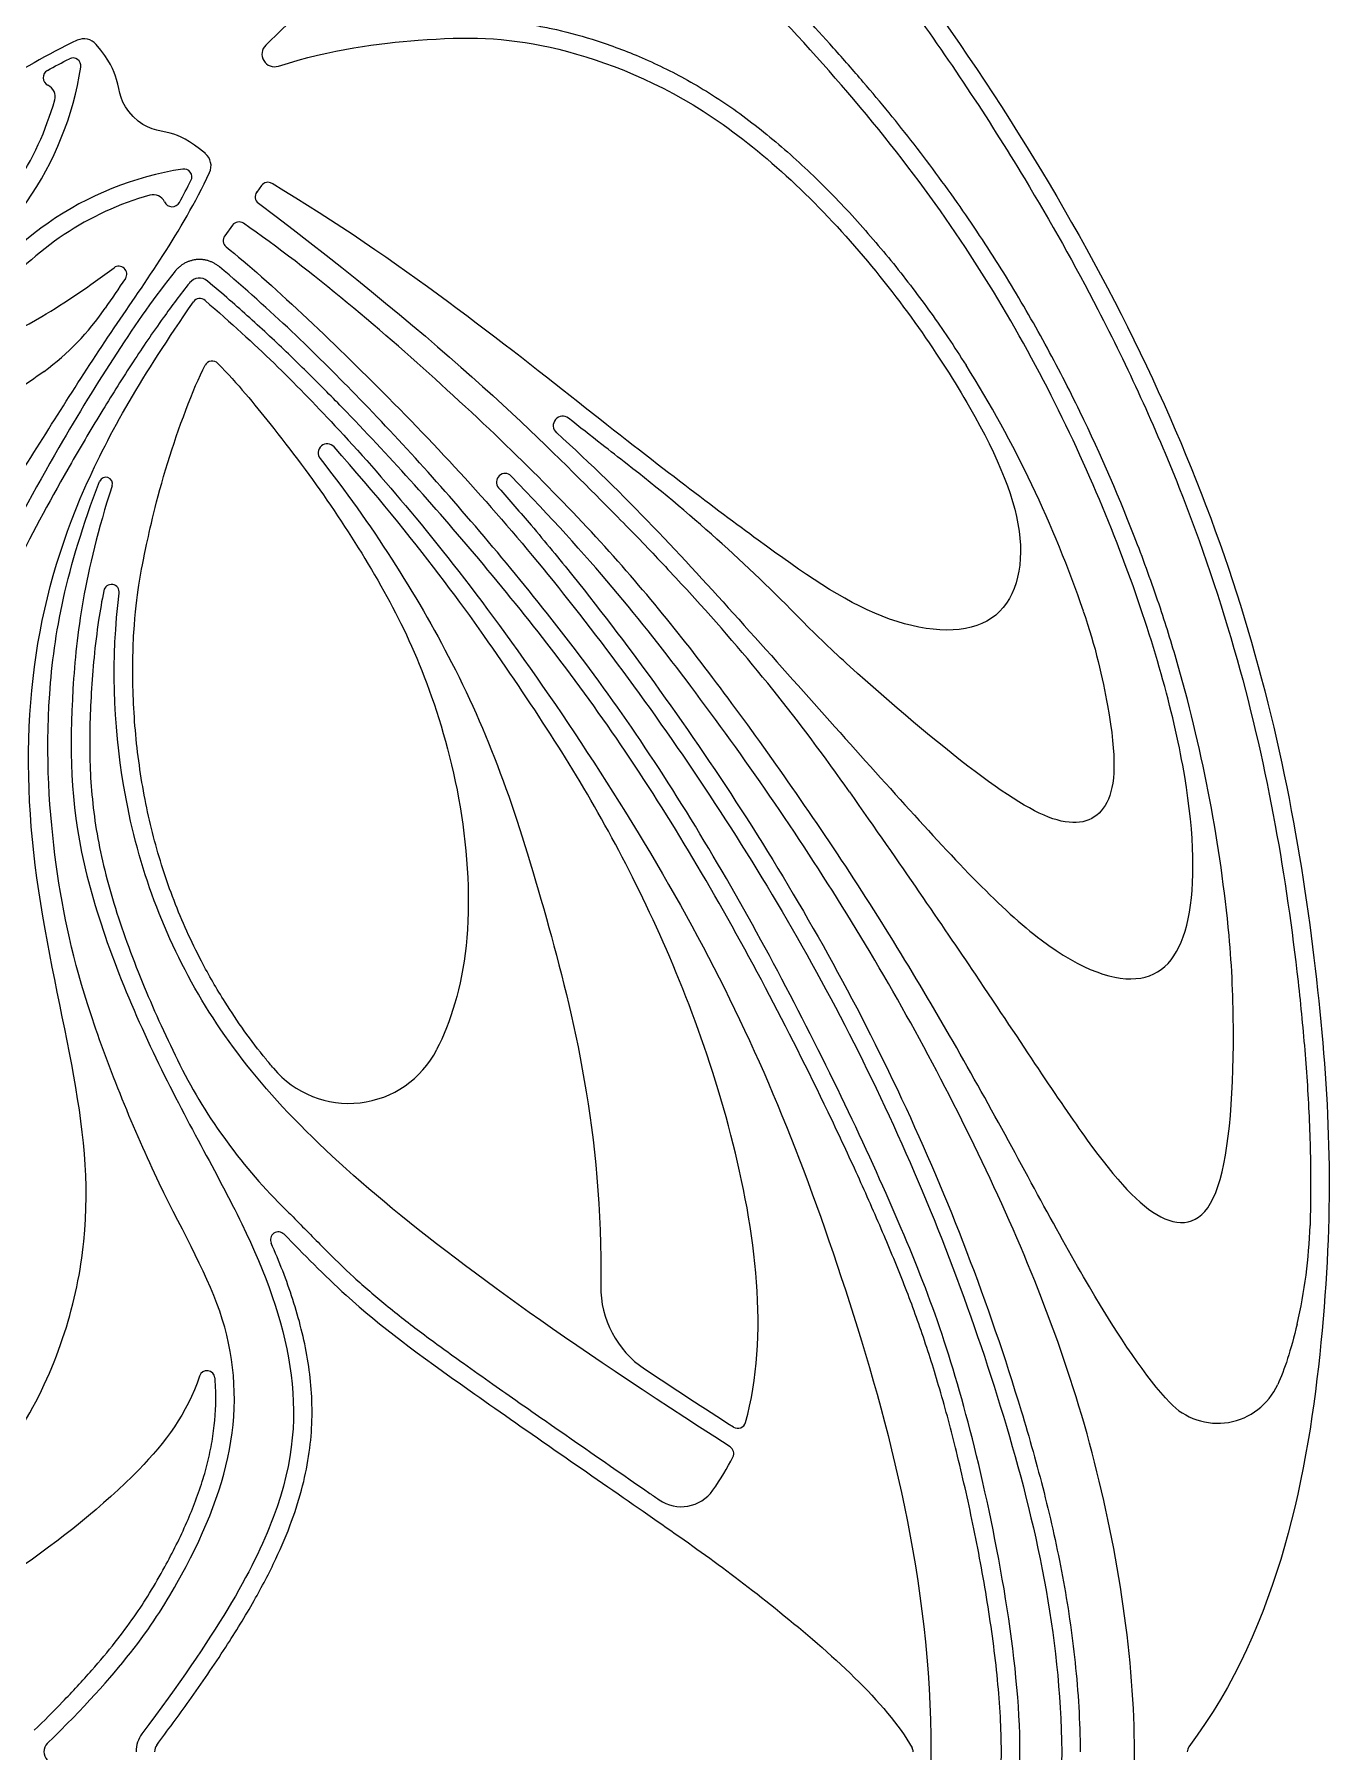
# Model space of a CAD drawing. Header units: millimetres. Extents: x -143 to 143, y -142 to 141.
# Drawn here: x -20.98 to -0.06, y -96.54 to -68.9 of the extents above; entities that cross this region are included whole.
import ezdxf

# ---------------------------------------------------------------- set-up
doc = ezdxf.new("R2010")
doc.units = ezdxf.units.MM
doc.header["$MEASUREMENT"] = 0
doc.layers.add('Layer 03', color=5, linetype='Continuous')

msp = doc.modelspace()

# ---------------------------------------------------------------- linework, layer by layer
at = {"layer": 'Layer 03'}
for p, q in [((-17.324, -71.33), (-17.401, -71.434)), ((-17.792, -71.968), (-17.917, -72.139)), ((-4.137, -96.537), (-4.137, -96.541)), ((-4.137, -96.541), (-4.137, -96.544))]:
    msp.add_line(p, q, dxfattribs=at)
for centre, radius, start, end in [((-20.183, -69.223), 0.256, 39.9059, 115.2853), ((-17.114, -69.215), 0.203, 133.9524, 287.9172), ((-20.361, -69.404), 0.128, 351.1342, 116.7638), ((-25.371, -68.622), 5.199, 299.2225, 351.1342), ((-20.706, -69.594), 0.135, 118.9851, 244.8855), ((-20.848, -69.898), 0.201, 344.2442, 64.8855), ((-25.371, -68.622), 4.9, 308.5761, 344.2442), ((-18.393, -71.013), 0.256, 334.7147, 50.0941), ((-17.792, -76.201), 5.199, 98.8658, 150.7775), ((-18.574, -71.191), 0.128, 333.2362, 98.8658), ((-17.221, -71.406), 0.128, 58.9879, 143.4682), ((-17.792, -76.201), 4.9, 105.7558, 141.4239), ((-19.068, -71.678), 0.201, 25.1145, 105.7558), ((-18.764, -71.536), 0.135, 205.1145, 331.0149), ((-17.298, -71.51), 0.128, 143.4682, 233.1317), ((-17.814, -72.215), 0.128, 143.7676, 231.2575), ((-17.688, -72.043), 0.128, 55.4754, 143.7676), ((-19.622, -72.755), 0.128, 325.8133, 126.7853), ((-18.325, -73.02), 0.2, 49.9473, 141.4089), ((-18.316, -73.276), 0.128, 49.1348, 145.4084), ((-23.295, -70.95), 4.179, 306.2275, 325.7048), ((-18.118, -74.283), 0.128, 44.3858, 152.4301), ((-21.983, -84.296), 18.912, 18.871, 32.1831), ((-12.473, -75.195), 0.152, 51.7635, 228.0554), ((-16.265, -75.635), 0.147, 41.4876, 218.3701), ((-13.401, -76.103), 0.139, 44.036, 221.5849), ((-28.155, -97.339), 27.254, 44.2474, 52.1556), ((-19.832, -76.131), 0.106, 342.3119, 158.8515), ((-19.741, -77.878), 0.126, 352.7496, 168.9367), ((-33.456, -99.017), 31.254, 35.0053, 42.5511), ((-25.822, -85.697), 24.19, 5.4369, 15.9047), ((-10.807, -81.539), 8.77, 206.1595, 225.1549), ((-15.917, -84.517), 1.588, 220.0535, 332.9368), ((-17.052, -88.302), 0.128, 44.5412, 203.804), ((-8.299, -87.846), 7.865, 346.6884, 358.355), ((-10.282, -89.065), 1.577, 179.2287, 236.3555), ((-18.201, -90.535), 0.128, 4.6815, 161.5047), ((-1.924, -90.193), 1.061, 223.3815, 335.6399), ((-9.652, -91.207), 0.128, 237.3181, 344.2639), ((-9.846, -91.741), 0.128, 332.9977, 57.3749), ((-10.564, -91.973), 0.624, 235.2274, 324.8649), ((-20.647, -96.541), 0.182, 134.3429, 180), ((-18.864, -96.541), 0.481, 143.2008, 180), ((-18.864, -96.541), 0.182, 144.0871, 180), ((-6.957, -96.541), 0.128, 360, 29.371), ((-2.285, -96.541), 0.128, 143.1885, 180), ((-20.647, -96.541), 0.182, 180, 225.6571)]:
    msp.add_arc(centre, radius, start, end, dxfattribs=at)
for points, knots in [([(-3.33, -54.419), (-3.853, -55.225), (-5.897, -57.868), (-10.966, -62.916), (-14.629, -66.537), (-17.255, -69.069)], [7360.730663, 7360.730663, 7360.730663, 7360.730663, 7366.506115, 7374.992762, 7383.238916, 7383.238916, 7383.238916, 7383.238916]), ([(-8.869, -65.974), (-8.714, -66.141), (-8.395, -66.499), (-7.742, -67.283), (-6.913, -68.367), (-5.949, -69.756), (-4.901, -71.406), (-3.708, -73.526), (-2.526, -76.099), (-1.581, -78.886), (-0.975, -81.557), (-0.696, -83.499), (-0.567, -84.733), (-0.497, -85.505), (-0.437, -86.464), (-0.422, -87.382), (-0.433, -87.919), (-0.437, -88.072)], [7478.815409, 7478.815409, 7478.815409, 7478.815409, 7479.615434, 7480.501202, 7482.40043, 7484.406276, 7486.442961, 7489.265079, 7492.950361, 7496.377356, 7499.589646, 7502.564737, 7503.265466, 7503.94902, 7505.289173, 7506.637896, 7507.175158, 7507.175158, 7507.175158, 7507.175158]), ([(-8.557, -65.872), (-7.142, -67.424), (-3.884, -72.062), (-1.14, -78.555), (-0.158, -84.669), (-0.006, -89.472), (-0.913, -94.493), (-2.388, -96.464)], [751.898748, 751.898748, 751.898748, 751.898748, 759.612365, 767.527993, 775.443622, 783.35925, 791.173099, 791.173099, 791.173099, 791.173099]), ([(-2.558, -79.068), (-2.648, -78.755), (-2.852, -78.098), (-3.349, -76.717), (-3.965, -75.294), (-4.698, -73.87), (-5.324, -72.79), (-6.027, -71.715), (-6.798, -70.668), (-7.505, -69.803), (-8.26, -68.944), (-9.013, -68.129), (-9.717, -67.4), (-10.118, -66.995), (-10.241, -66.872), (-10.259, -66.854)], [7459.52024, 7459.52024, 7459.52024, 7459.52024, 7460.664278, 7461.937472, 7464.674178, 7466.106319, 7467.563565, 7469.058525, 7470.617376, 7472.130238, 7472.982823, 7474.636764, 7476.025952, 7476.54674, 7476.636629, 7476.636629, 7476.636629, 7476.636629]), ([(-12.574, -75.308), (-11.452, -76.317), (-9.565, -78.375), (-6.872, -81.422), (-4.677, -83.77), (-3.008, -84.347), (-2.271, -83.363), (-2.308, -81.011), (-3.231, -77.642), (-4.988, -73.71), (-7.486, -70.073), (-10.093, -67.44), (-10.563, -66.973)], [314.327864, 314.327864, 314.327864, 314.327864, 318.12419, 322.1203, 326.11641, 330.11252, 334.10863, 338.104741, 342.100851, 346.096961, 350.093071, 353.874413, 353.874413, 353.874413, 353.874413]), ([(-12.932, -68.749), (-12.84, -68.765), (-12.526, -68.826), (-11.956, -68.977), (-11.218, -69.249), (-10.434, -69.63), (-9.649, -70.132), (-8.885, -70.743), (-8.154, -71.436), (-7.466, -72.187), (-6.835, -72.97), (-6.345, -73.654), (-6.071, -74.074), (-5.977, -74.223)], [358.021999, 358.021999, 358.021999, 358.021999, 358.347824, 359.14772, 360.088888, 361.109051, 362.206961, 363.357499, 364.542785, 365.74245, 366.931109, 368.07829, 368.695207, 368.695207, 368.695207, 368.695207]), ([(-20.292, -68.991), (-21.262, -69.449), (-22.873, -70.626), (-25.1, -71.996), (-27.91, -73.835), (-29.64, -75.316), (-30.744, -76.357), (-31.215, -76.808)], [502.661045, 502.661045, 502.661045, 502.661045, 505.987825, 509.514112, 513.040398, 516.566685, 518.724872, 518.724872, 518.724872, 518.724872]), ([(-19.39, -70.22), (-19.606, -70.005), (-19.606, -69.671), (-19.77, -69.317), (-19.986, -69.058)], [500.497137, 500.497137, 500.497137, 500.497137, 501.487555, 502.265891, 502.265891, 502.265891, 502.265891]), ([(-17.051, -69.409), (-16.185, -69.128), (-14.483, -68.924), (-12.815, -68.949), (-10.193, -69.905), (-7.675, -72.23), (-5.743, -75.011), (-4.875, -77.104), (-5.413, -78.622), (-7.326, -78.462), (-9.25, -77.113), (-11.615, -75.321), (-15.09, -72.538), (-17.155, -71.297)], [7383.878175, 7383.878175, 7383.878175, 7383.878175, 7386.69369, 7390.238039, 7393.782388, 7397.326737, 7400.871086, 7404.415435, 7407.959784, 7411.504133, 7415.048482, 7418.592831, 7422.081136, 7422.081136, 7422.081136, 7422.081136]), ([(-18.228, -70.816), (-18.487, -70.6), (-18.841, -70.436), (-19.175, -70.436), (-19.39, -70.22)], [498.728383, 498.728383, 498.728383, 498.728383, 499.506719, 500.497137, 500.497137, 500.497137, 500.497137]), ([(-25.978, -82.045), (-25.527, -81.574), (-24.486, -80.47), (-23.005, -78.74), (-21.166, -75.93), (-19.796, -73.703), (-18.619, -72.092), (-18.161, -71.122)], [482.269402, 482.269402, 482.269402, 482.269402, 484.427589, 487.953876, 491.480163, 495.006449, 498.333229, 498.333229, 498.333229, 498.333229]), ([(-17.375, -71.613), (-14.287, -73.929), (-12.017, -76.24), (-11.18, -77.076), (-10.665, -77.629), (-10.432, -77.882)], [7422.688219, 7422.688219, 7422.688219, 7422.688219, 7427.822527, 7429.901555, 7431.632024, 7431.632024, 7431.632024, 7431.632024]), ([(-2.695, -90.922), (-3.069, -90.525), (-3.966, -89.206), (-5.576, -86.14), (-7.475, -82.872), (-9.679, -79.707), (-11.533, -77.336), (-14.058, -74.798), (-16.525, -72.688), (-17.616, -71.938)], [7512.526031, 7512.526031, 7512.526031, 7512.526031, 7516.15747, 7519.919514, 7523.681558, 7527.443601, 7531.205645, 7534.967689, 7538.45473, 7538.45473, 7538.45473, 7538.45473]), ([(-17.894, -72.315), (-17.207, -72.866), (-15.017, -74.941), (-12.613, -77.593), (-9.697, -81.592), (-7.19, -86.066), (-5.251, -91.092), (-4.457, -94.638), (-4.436, -96.541)], [7539.163601, 7539.163601, 7539.163601, 7539.163601, 7544.15509, 7549.783958, 7555.412826, 7561.041694, 7566.670562, 7572.29943, 7572.29943, 7572.29943, 7572.29943]), ([(-23.452, -74.282), (-23.266, -74.467), (-22.479, -74.221), (-21.065, -73.613), (-20.1, -72.952), (-19.699, -72.653)], [123.06057, 123.06057, 123.06057, 123.06057, 125.040287, 127.020003, 128.342655, 128.342655, 128.342655, 128.342655]), ([(-5.109, -96.541), (-5.109, -95.054), (-5.848, -91.158), (-6.918, -88.202), (-8.888, -84.071), (-11.19, -80.132), (-13.656, -77.018), (-15.681, -74.781), (-17.164, -73.343), (-18.003, -72.638)], [490.75529, 490.75529, 490.75529, 490.75529, 495.499667, 500.244045, 504.988423, 509.732801, 514.477178, 519.221556, 523.395368, 523.395368, 523.395368, 523.395368]), ([(-18.715, -72.709), (-19.337, -73.488), (-20.809, -75.802), (-22.802, -79.704), (-23.533, -83.497), (-23.256, -87.609), (-23.658, -90.191), (-24.886, -92.73), (-26.659, -94.512), (-28.43, -95.703), (-29.251, -96.094)], [523.769997, 523.769997, 523.769997, 523.769997, 527.034233, 531.241963, 535.449693, 539.657423, 543.865153, 548.072883, 552.280613, 555.573522, 555.573522, 555.573522, 555.573522]), ([(-18.481, -72.895), (-18.629, -73.08), (-18.942, -73.498), (-19.407, -74.181), (-19.897, -74.961), (-20.537, -76.045), (-21.141, -77.149), (-21.676, -78.25), (-22.032, -79.063), (-22.338, -79.864), (-22.667, -80.898), (-22.945, -82.158), (-23.072, -83.433), (-23.099, -84.451), (-23.095, -85.271), (-23.078, -86.074), (-23.064, -86.846), (-23.07, -87.543), (-23.115, -88.385), (-23.222, -89.177), (-23.417, -89.991), (-23.669, -90.776), (-24.076, -91.713), (-24.572, -92.558), (-25.039, -93.191), (-25.429, -93.647), (-25.841, -94.07), (-26.293, -94.481), (-26.788, -94.889), (-27.44, -95.379), (-27.943, -95.712), (-28.267, -95.905)], [1024.079205, 1024.079205, 1024.079205, 1024.079205, 1024.908866, 1025.914801, 1026.981193, 1028.147592, 1030.336169, 1031.401645, 1032.447709, 1033.454451, 1034.411453, 1036.259336, 1037.978473, 1038.905675, 1039.838341, 1040.85781, 1041.729748, 1042.549149, 1043.307238, 1044.692818, 1045.35178, 1046.245235, 1047.58922, 1048.933359, 1049.679724, 1050.352653, 1051.040084, 1051.752171, 1052.498983, 1053.292591, 1054.616909, 1054.616909, 1054.616909, 1054.616909]), ([(-5.408, -96.541), (-5.408, -96.353), (-5.42, -95.967), (-5.467, -95.374), (-5.539, -94.757), (-5.663, -93.92), (-5.853, -92.901), (-6.113, -91.758), (-6.384, -90.736), (-6.672, -89.823), (-6.99, -88.964), (-7.35, -88.099), (-7.753, -87.189), (-8.362, -85.889), (-9.196, -84.232), (-10.277, -82.289), (-11.419, -80.462), (-12.608, -78.825), (-13.78, -77.381), (-14.905, -76.084), (-15.838, -75.089), (-16.597, -74.322), (-17.199, -73.743), (-17.736, -73.258), (-18.075, -72.968), (-18.196, -72.867)], [991.409152, 991.409152, 991.409152, 991.409152, 992.066394, 992.767376, 993.499014, 994.247674, 995.74162, 997.140382, 998.363104, 999.456624, 1000.502133, 1001.5801, 1002.749409, 1003.997922, 1006.624421, 1009.264815, 1011.809383, 1014.189052, 1016.370825, 1018.343436, 1020.218448, 1021.163629, 1022.135576, 1023.152688, 1023.704575, 1023.704575, 1023.704575, 1023.704575]), ([(-28.195, -96.072), (-26.267, -95.524), (-23.357, -93.936), (-20.897, -91.345), (-19.978, -88.255), (-20.303, -85.59), (-21.097, -82.256), (-21.12, -79.003), (-20.313, -76.219), (-19.249, -74.404), (-18.421, -73.204)], [1054.927124, 1054.927124, 1054.927124, 1054.927124, 1058.932686, 1063.089845, 1067.247005, 1071.404164, 1075.561324, 1079.718483, 1083.875643, 1087.894671, 1087.894671, 1087.894671, 1087.894671]), ([(-18.232, -73.18), (-17.391, -73.907), (-16.151, -75.124), (-13.66, -78.004), (-10.064, -83.445), (-7.899, -88.712), (-6.542, -93.798), (-6.542, -96.541)], [1088.146715, 1088.146715, 1088.146715, 1088.146715, 1093.810649, 1100.21275, 1106.614851, 1113.016952, 1119.419053, 1119.419053, 1119.419053, 1119.419053]), ([(-20.826, -74.322), (-20.971, -74.428), (-21.274, -74.634), (-21.76, -74.927), (-22.284, -75.211), (-22.845, -75.481), (-23.435, -75.727), (-24.07, -75.923), (-24.628, -76.022), (-24.975, -76.049), (-25.09, -76.054)], [131.105865, 131.105865, 131.105865, 131.105865, 131.739444, 132.392352, 133.097323, 133.833183, 134.579289, 135.345098, 136.16187, 136.56706, 136.56706, 136.56706, 136.56706]), ([(-17.132, -85.539), (-17.172, -85.491), (-17.335, -85.294), (-17.602, -84.945), (-17.954, -84.421), (-18.352, -83.73), (-18.753, -82.845), (-19.028, -81.986), (-19.191, -81.278), (-19.319, -80.543), (-19.408, -79.601), (-19.394, -78.462), (-19.297, -77.706), (-19.223, -77.334), (-18.939, -76.007), (-18.428, -74.599), (-18.232, -74.223)], [106.663297, 106.663297, 106.663297, 106.663297, 106.833107, 107.359887, 107.865368, 108.556981, 109.534705, 110.5169, 111.015324, 111.521428, 112.553347, 113.595453, 114.630436, 115.630436, 116.630436, 117.498885, 117.498885, 117.498885, 117.498885]), ([(-18.027, -74.193), (-17.705, -74.522), (-17.062, -75.305), (-16.2, -76.455), (-15.317, -77.866), (-14.654, -79.232), (-14.047, -81.27), (-13.91, -83.638), (-14.282, -84.806), (-14.503, -85.239)], [89.124136, 89.124136, 89.124136, 89.124136, 90.593735, 92.677422, 94.761109, 96.844797, 98.928484, 101.012171, 102.999609, 102.999609, 102.999609, 102.999609]), ([(-11.434, -75.817), (-11.571, -75.71), (-11.887, -75.464), (-12.201, -75.216), (-12.379, -75.076)], [390.957858, 390.957858, 390.957858, 390.957858, 391.568475, 392.363854, 392.363854, 392.363854, 392.363854]), ([(-16.38, -75.726), (-15.568, -76.752), (-13.96, -79.264), (-12.846, -82.494), (-11.826, -86.589), (-11.859, -89.044)], [135.726183, 135.726183, 135.726183, 135.726183, 141.070441, 147.265116, 152.838848, 152.838848, 152.838848, 152.838848]), ([(-9.529, -91.241), (-9.136, -89.849), (-9.605, -86.394), (-11.345, -82.239), (-13.109, -79.423), (-14.806, -77.063), (-16.155, -75.538)], [156.96674, 156.96674, 156.96674, 156.96674, 161.04416, 165.24501, 169.44586, 173.559853, 173.559853, 173.559853, 173.559853]), ([(-3.264, -96.541), (-3.264, -95.097), (-3.773, -91.601), (-5.576, -87.122), (-7.847, -82.98), (-10.358, -79.372), (-12.014, -77.338), (-13.302, -76.007)], [383.088975, 383.088975, 383.088975, 383.088975, 388.664337, 394.239698, 399.815059, 405.390421, 410.617641, 410.617641, 410.617641, 410.617641]), ([(-20.774, -96.41), (-19.586, -95.25), (-18.564, -93.792), (-17.673, -91.667), (-17.774, -89.564), (-18.962, -87.56), (-20.201, -84.518), (-20.677, -82.355), (-20.867, -79.644), (-20.478, -77.508), (-19.931, -76.093)], [372.110634, 372.110634, 372.110634, 372.110634, 375.291304, 378.589232, 381.887161, 385.18509, 388.483019, 391.780948, 395.078876, 398.237873, 398.237873, 398.237873, 398.237873]), ([(-19.731, -76.163), (-20.188, -77.593), (-20.428, -79.53), (-20.399, -82.127), (-19.06, -85.5), (-17.521, -88.105), (-16.713, -90.331), (-16.826, -92.564), (-18.059, -94.662), (-19.249, -96.252)], [398.619039, 398.619039, 398.619039, 398.619039, 402.187382, 405.919638, 409.651895, 413.384152, 417.116409, 420.848666, 424.372678, 424.372678, 424.372678, 424.372678]), ([(-13.505, -76.195), (-13.329, -76.394), (-12.923, -76.861), (-12.041, -77.933), (-10.862, -79.489), (-9.48, -81.516), (-8.169, -83.707), (-6.977, -86.036), (-5.934, -88.491), (-5.203, -90.62), (-4.708, -92.372), (-4.406, -93.723), (-4.199, -95.114), (-4.142, -96.059), (-4.137, -96.537)], [301.665514, 301.665514, 301.665514, 301.665514, 302.598516, 303.837202, 306.544065, 309.457364, 312.452518, 315.512117, 318.641092, 321.817271, 323.418891, 325.036185, 326.677607, 328.357616, 328.357616, 328.357616, 328.357616]), ([(-19.865, -77.854), (-19.896, -78.011), (-19.958, -78.368), (-20.025, -78.915), (-20.067, -79.49), (-20.101, -80.227), (-20.084, -80.964), (-19.99, -81.706), (-19.872, -82.289), (-19.704, -82.895), (-19.42, -83.735), (-19.074, -84.575), (-18.781, -85.196), (-18.678, -85.405)], [226.952984, 226.952984, 226.952984, 226.952984, 227.515053, 228.223925, 228.891431, 229.539489, 230.816875, 231.474571, 232.166741, 232.906364, 233.683007, 235.278986, 236.096988, 236.096988, 236.096988, 236.096988]), ([(-9.777, -91.634), (-12.444, -89.926), (-16.134, -87.277), (-18.545, -84.422), (-19.667, -81.284), (-19.748, -78.93), (-19.616, -77.894)], [205.323986, 205.323986, 205.323986, 205.323986, 210.799837, 216.341374, 221.882912, 226.498758, 226.498758, 226.498758, 226.498758]), ([(-4.088, -78.179), (-3.895, -78.743), (-3.533, -80.329), (-3.596, -81.425), (-4.349, -81.745), (-5.668, -80.954), (-7.533, -79.379), (-8.386, -78.575), (-8.632, -78.322)], [373.8414, 373.8414, 373.8414, 373.8414, 375.131699, 377.707818, 380.283937, 382.860056, 385.436175, 386.552235, 386.552235, 386.552235, 386.552235]), ([(-7.856, -81.088), (-7.021, -82.281), (-5.469, -84.537), (-3.924, -86.932), (-2.818, -88.164), (-1.834, -88.001), (-1.63, -85.605), (-1.693, -83.911), (-1.741, -83.405)], [7436.452633, 7436.452633, 7436.452633, 7436.452633, 7438.910471, 7442.367941, 7445.825412, 7449.282882, 7452.740353, 7454.344381, 7454.344381, 7454.344381, 7454.344381]), ([(-16.991, -87.757), (-16.932, -87.815), (-16.708, -88.041), (-16.33, -88.429), (-15.838, -88.911), (-15.311, -89.365), (-14.719, -89.823), (-14.14, -90.241), (-13.477, -90.71), (-12.476, -91.409), (-11.582, -92.027), (-10.969, -92.452), (-10.92, -92.486)], [194.111427, 194.111427, 194.111427, 194.111427, 194.400712, 195.229245, 196.017784, 196.816628, 197.674149, 198.644332, 199.328189, 200.526909, 202.935689, 203.14545, 203.14545, 203.14545, 203.14545]), ([(-19.011, -96.434), (-18.835, -96.198), (-18.455, -95.68), (-17.924, -94.909), (-17.455, -94.148), (-17.098, -93.471), (-16.836, -92.854), (-16.655, -92.278), (-16.546, -91.732), (-16.502, -91.21), (-16.516, -90.708), (-16.597, -90.054), (-16.799, -89.26), (-17.038, -88.65), (-17.169, -88.353)], [262.79169, 262.79169, 262.79169, 262.79169, 263.825236, 265.048905, 266.081481, 266.963932, 267.736407, 268.435413, 269.080996, 269.688898, 270.273006, 270.845517, 272.002238, 273.142762, 273.142762, 273.142762, 273.142762]), ([(-16.96, -88.212), (-16.648, -88.529), (-15.805, -89.401), (-14.179, -90.597), (-11.055, -92.752), (-9.163, -94.075), (-7.255, -95.751), (-6.846, -96.478)], [273.559712, 273.559712, 273.559712, 273.559712, 275.655452, 278.914168, 282.172885, 285.431602, 288.598747, 288.598747, 288.598747, 288.598747]), ([(-18.322, -90.495), (-18.526, -91.103), (-19.314, -92.148), (-21.296, -93.707), (-23.314, -94.896), (-25.33, -95.777), (-27.377, -96.28), (-28.711, -96.377)], [219.811694, 219.811694, 219.811694, 219.811694, 222.190201, 225.287585, 228.384969, 231.482354, 234.470544, 234.470544, 234.470544, 234.470544]), ([(-20.983, -96.197), (-20.829, -96.046), (-20.513, -95.73), (-20.076, -95.259), (-19.691, -94.801), (-19.382, -94.387), (-19.117, -93.982), (-18.827, -93.478), (-18.521, -92.87), (-18.295, -92.274), (-18.169, -91.806), (-18.082, -91.354), (-18.051, -90.925), (-18.066, -90.612), (-18.073, -90.525)], [211.701829, 211.701829, 211.701829, 211.701829, 212.457085, 213.272394, 213.960962, 214.556399, 215.087122, 215.66024, 216.599167, 217.477293, 217.893303, 218.302368, 219.093638, 219.401132, 219.401132, 219.401132, 219.401132]), ([(-6.542, -96.541), (-6.542, -99.283), (-7.899, -104.369), (-10.064, -109.636), (-13.66, -115.077), (-16.151, -117.957), (-17.391, -119.174), (-18.232, -119.901)], [1119.419053, 1119.419053, 1119.419053, 1119.419053, 1125.821154, 1132.223255, 1138.625356, 1145.027457, 1150.691391, 1150.691391, 1150.691391, 1150.691391]), ([(-18.196, -120.214), (-18.075, -120.113), (-17.736, -119.823), (-17.199, -119.338), (-16.597, -118.759), (-15.838, -117.992), (-14.905, -116.997), (-13.78, -115.701), (-12.608, -114.256), (-11.419, -112.619), (-10.277, -110.792), (-9.196, -108.849), (-8.362, -107.192), (-7.753, -105.892), (-7.35, -104.982), (-6.99, -104.117), (-6.672, -103.258), (-6.384, -102.345), (-6.113, -101.323), (-5.853, -100.18), (-5.663, -99.162), (-5.539, -98.324), (-5.467, -97.707), (-5.42, -97.114), (-5.408, -96.728), (-5.408, -96.541)], [1215.133531, 1215.133531, 1215.133531, 1215.133531, 1215.685419, 1216.70253, 1217.674477, 1218.619658, 1220.49467, 1222.467281, 1224.649054, 1227.028724, 1229.573291, 1232.213685, 1234.840184, 1236.088698, 1237.258006, 1238.335973, 1239.381483, 1240.475002, 1241.697724, 1243.096486, 1244.590432, 1245.339092, 1246.07073, 1246.771712, 1247.428954, 1247.428954, 1247.428954, 1247.428954]), ([(-18.003, -120.443), (-17.164, -119.738), (-15.681, -118.3), (-13.656, -116.063), (-11.19, -112.949), (-8.888, -109.01), (-6.918, -104.879), (-5.848, -101.923), (-5.109, -98.027), (-5.109, -96.541)], [589.057711, 589.057711, 589.057711, 589.057711, 593.231523, 597.9759, 602.720278, 607.464656, 612.209034, 616.953411, 621.697789, 621.697789, 621.697789, 621.697789]), ([(-4.436, -96.541), (-4.457, -98.443), (-5.251, -101.989), (-7.19, -107.015), (-9.697, -111.489), (-12.613, -115.488), (-15.017, -118.14), (-17.207, -120.215), (-17.894, -120.766)], [7572.29943, 7572.29943, 7572.29943, 7572.29943, 7577.928298, 7583.557166, 7589.186034, 7594.814902, 7600.443771, 7605.435259, 7605.435259, 7605.435259, 7605.435259]), ([(-13.302, -117.074), (-12.014, -115.743), (-10.358, -113.709), (-7.847, -110.101), (-5.576, -105.959), (-3.773, -101.48), (-3.264, -97.984), (-3.264, -96.541)], [355.56031, 355.56031, 355.56031, 355.56031, 360.787531, 366.362892, 371.938253, 377.513614, 383.088975, 383.088975, 383.088975, 383.088975])]:
    msp.add_open_spline(points, degree=3, knots=knots, dxfattribs=at)
for points in [[(-20.771, -69.476), (-20.655, -69.412), (-20.537, -69.35), (-20.418, -69.29)], [(-18.646, -71.601), (-18.582, -71.485), (-18.52, -71.367), (-18.46, -71.248)], [(-19.516, -72.827), (-19.625, -72.987), (-19.734, -73.146), (-19.843, -73.305)], [(-0.645, -89.657), (-0.745, -90.08), (-0.85, -90.395), (-0.957, -90.631)], [(-11.155, -90.378), (-10.68, -90.694), (-10.202, -91.006), (-9.721, -91.314)], [(-10.054, -92.332), (-9.927, -92.151), (-9.82, -91.974), (-9.732, -91.8)]]:
    msp.add_open_spline(points, degree=3, dxfattribs=at)
msp.add_rational_spline([(-18.003, -72.638), (-18.164, -72.502), (-18.374, -72.523), (-18.582, -72.545), (-18.715, -72.709)], [1, 0.921420374374, 1, 0.921420374374, 1], degree=2, knots=[523.3953677, 523.3953677, 523.3953677, 523.5826825, 523.5826825, 523.7699973, 523.7699973, 523.7699973], dxfattribs=at)

doc.saveas('drawing.dxf')
